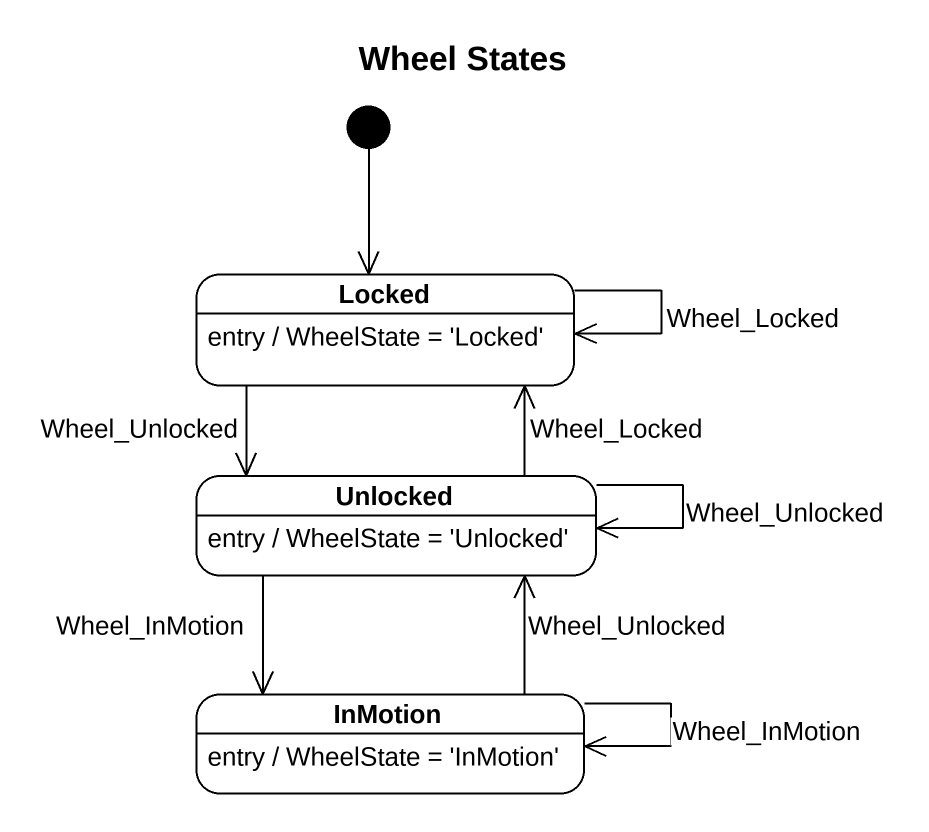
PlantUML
@startuml
title Wheel States
hide empty description
state Locked
Locked : entry / WheelState = 'Locked'
state Unlocked
Unlocked : entry / WheelState = 'Unlocked'
state InMotion
InMotion : entry / WheelState = 'InMotion'
[*] --> Locked
Locked --> Locked : Wheel_Locked
Locked --> Unlocked : Wheel_Unlocked
Unlocked -up-> Locked : Wheel_Locked
Unlocked --> Unlocked : Wheel_Unlocked
Unlocked --> InMotion : Wheel_InMotion
InMotion -up-> Unlocked : Wheel_Unlocked
InMotion --> InMotion : Wheel_InMotion
@enduml
